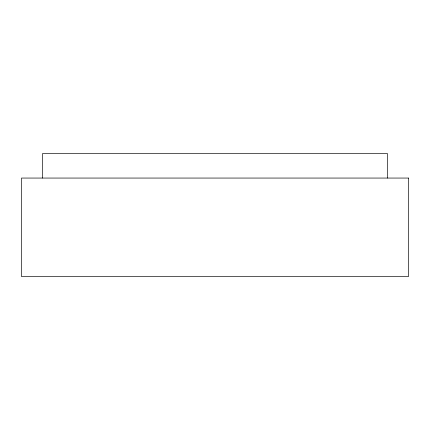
<?xml version="1.0" encoding="UTF-8"?>
<svg xmlns="http://www.w3.org/2000/svg" width="430" height="430" viewBox="0 0 430 430"><rect width="100%" height="100%" fill="white"/><g stroke="black" fill="none" stroke-linecap="round" stroke-linejoin="round"><path stroke-width="0.64" d="M387.333 178.058L387.333 153.429L42.667 153.429L42.667 178.058M408.5 178.058L21.5 178.058L21.5 276.571L408.5 276.571L408.5 178.058"/></g></svg>
